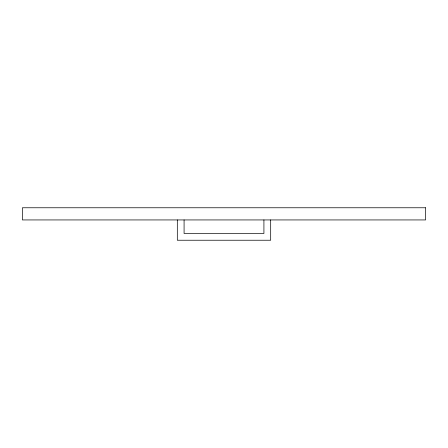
<?xml version="1.0" encoding="UTF-8"?>
<svg xmlns="http://www.w3.org/2000/svg" width="448" height="448" viewBox="0 0 448 448"><rect width="100%" height="100%" fill="white"/><g stroke="black" fill="none" stroke-linecap="round" stroke-linejoin="round"><path stroke-width="0.67" d="M270.682 219.94L270.682 240.234L177.318 240.234L177.318 219.94M263.917 219.94L263.917 233.47L184.083 233.47L184.083 219.94M425.6 207.766L22.4 207.766L22.4 219.94L425.6 219.94L425.6 207.766"/></g></svg>
